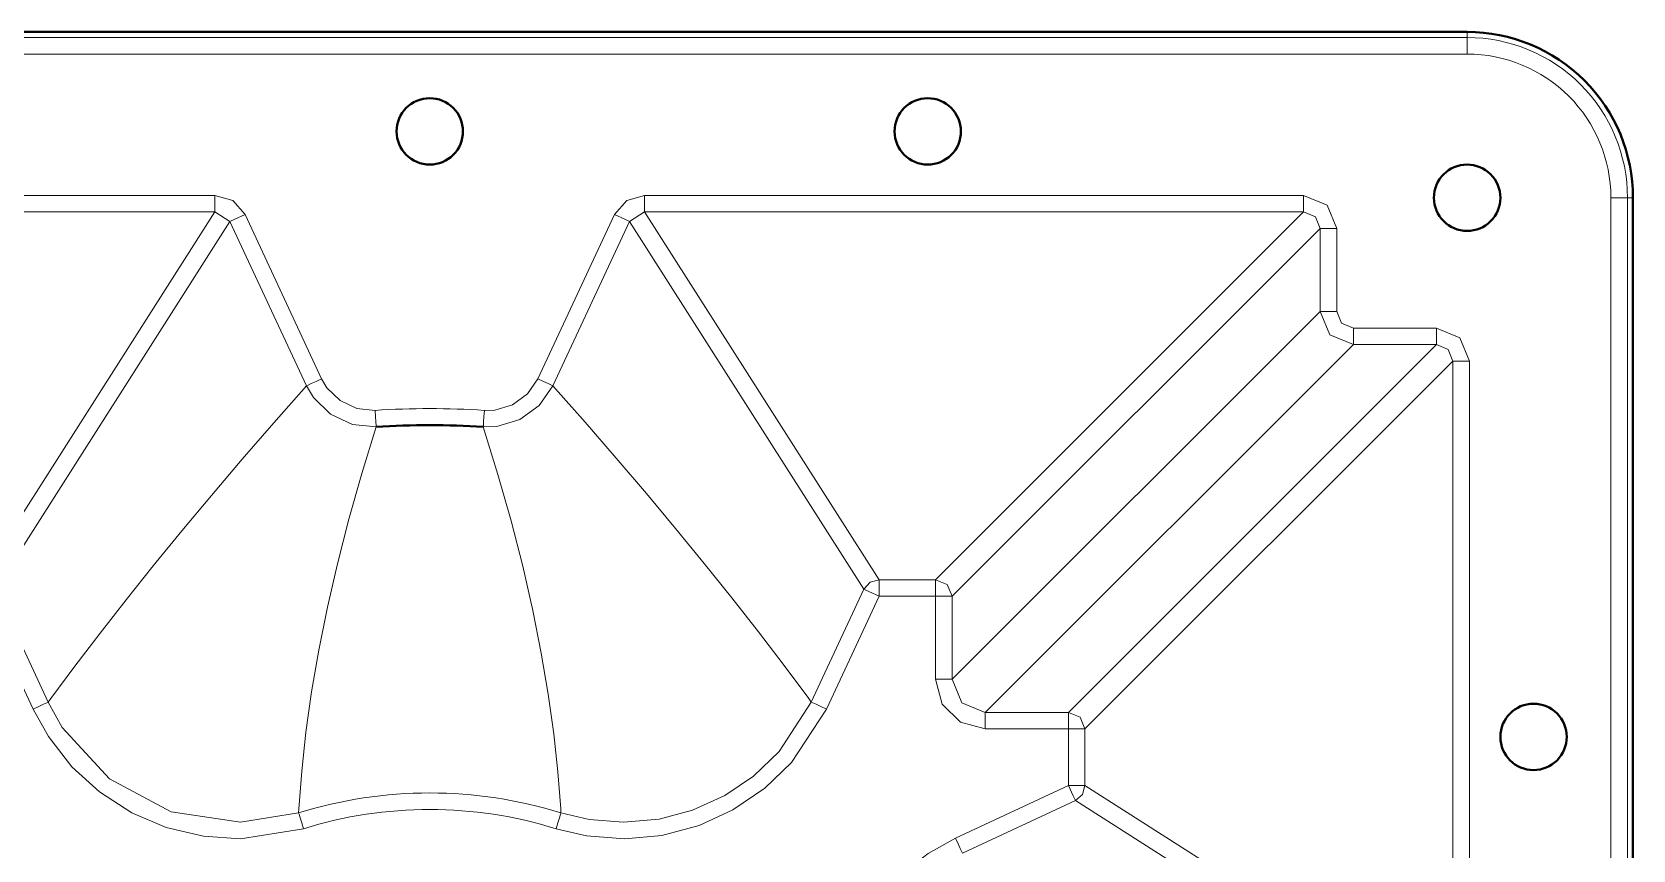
# Model space of a CAD drawing. Header units: millimetres. Extents: x 0 to 2941, y -405 to 1422.
# Drawn here: x 1175.1 to 1271.6, y 1226.4 to 1275.7 of the extents above; entities that cross this region are included whole.
import ezdxf

# ---------------------------------------------------------------- set-up
doc = ezdxf.new("R2010")
doc.units = ezdxf.units.MM
doc.layers.add('FINE', color=9, linetype='Continuous')
doc.layers.add('OUTLINE', color=7, linetype='Continuous')

msp = doc.modelspace()

# ---------------------------------------------------------------- linework, layer by layer
at = {"layer": 'FINE', "lineweight": 9}
for p, q in [((711.593, 1274.35), (1261.567, 1274.35)), ((1251.715, 1265.835), (1212.008, 1265.835)), ((1270.226, 715.717), (1270.226, 1265.691)), ((1271.558, 1265.691), (1271.226, 1265.691)), ((1146.418, 1264.837), (1186.126, 1264.837)), ((1186.126, 1264.837), (1172, 1242.665)), ((1186.126, 1264.837), (1187.03, 1264.26)), ((1192.553, 1254.779), (1187.935, 1264.682)), ((1211.103, 1264.26), (1212.008, 1264.837)), ((1226.133, 1242.665), (1212.008, 1264.837)), ((1212.008, 1264.837), (1251.715, 1264.837)), ((1251.715, 1264.837), (1229.543, 1242.665)), ((1172.905, 1242.089), (1187.03, 1264.26)), ((1187.03, 1264.26), (1191.648, 1254.357)), ((1206.485, 1254.357), (1211.103, 1264.26)), ((1211.103, 1264.26), (1225.228, 1242.089)), ((1230.541, 1241.667), (1252.713, 1263.838)), ((1252.713, 1263.838), (1252.713, 1258.833)), ((1253.711, 1258.833), (1253.711, 1263.838)), ((1252.713, 1258.833), (1230.541, 1236.661)), ((1254.71, 1257.835), (1259.715, 1257.835)), ((1254.71, 1256.837), (1232.538, 1234.665)), ((1260.713, 1255.839), (1238.541, 1233.667)), ((1260.713, 1216.131), (1260.713, 1255.839)), ((1261.711, 1255.839), (1261.711, 1216.131)), ((1226.133, 1242.665), (1229.543, 1242.665)), ((1175.173, 1234.862), (1172, 1241.667)), ((1222.055, 1235.285), (1225.228, 1242.089)), ((1226.133, 1241.667), (1222.96, 1234.862)), ((1229.543, 1241.667), (1226.133, 1241.667)), ((1229.543, 1236.661), (1229.543, 1241.667)), ((1230.541, 1241.667), (1230.541, 1236.661)), ((1176.078, 1235.285), (1176.235, 1235.5)), ((1221.898, 1235.5), (1222.055, 1235.285)), ((1238.541, 1233.667), (1238.541, 1230.257)), ((1238.541, 1230.257), (1260.713, 1216.131)), ((1191.178, 1228.859), (1191.163, 1228.611)), ((1206.97, 1228.611), (1206.955, 1228.859)), ((1237.965, 1229.352), (1231.161, 1226.179)), ((1260.137, 1215.227), (1237.965, 1229.352))]:
    msp.add_line(p, q, dxfattribs=at)
for points in [[(1261.567, 1275.682), (1261.567, 1275.35), (711.593, 1275.35)], [(1261.567, 1275.35), (1261.567, 1275.054), (1261.567, 1274.35)], [(1186.126, 1265.835), (1146.418, 1265.835), (1145.006, 1265.251), (1144.422, 1263.838)], [(1186.126, 1265.835), (1186.126, 1265.149), (1186.126, 1264.837)], [(1187.935, 1264.682), (1187.198, 1265.523), (1186.126, 1265.835)], [(1212.008, 1265.835), (1210.935, 1265.523), (1210.198, 1264.682)], [(1212.008, 1265.835), (1212.008, 1265.149), (1212.008, 1264.837)], [(1251.715, 1265.835), (1251.715, 1265.149), (1251.715, 1264.837)], [(1253.711, 1263.838), (1253.127, 1265.251), (1251.715, 1265.835)], [(1271.226, 1265.691), (1270.93, 1265.691), (1270.226, 1265.691)], [(1271.226, 1265.691), (1271.226, 715.717), (1271.235, 715.699)], [(1187.935, 1264.682), (1187.313, 1264.392), (1187.03, 1264.26)], [(1210.198, 1264.682), (1205.58, 1254.779), (1204.947, 1253.863), (1204.046, 1253.209), (1202.98, 1252.89), (1202.357, 1252.872)], [(1210.198, 1264.682), (1210.82, 1264.392), (1211.103, 1264.26)], [(1251.715, 1264.837), (1252.422, 1264.546), (1252.713, 1263.838)], [(1253.711, 1263.838), (1253.025, 1263.838), (1252.713, 1263.838)], [(1253.711, 1258.833), (1253.025, 1258.833), (1252.713, 1258.833)], [(1252.713, 1258.833), (1253.299, 1257.423), (1254.71, 1256.837)], [(1254.71, 1257.835), (1254.004, 1258.128), (1253.711, 1258.833)], [(1254.71, 1257.835), (1254.71, 1257.149), (1254.71, 1256.837)], [(1259.715, 1257.835), (1259.715, 1257.149), (1259.715, 1256.837)], [(1259.715, 1257.835), (1261.127, 1257.251), (1261.711, 1255.839)], [(1237.543, 1234.665), (1259.715, 1256.837), (1254.71, 1256.837)], [(1260.713, 1255.839), (1260.422, 1256.546), (1259.715, 1256.837)], [(1261.711, 1255.839), (1261.025, 1255.839), (1260.713, 1255.839)], [(1191.648, 1254.357), (1189.676, 1252.124), (1187.766, 1249.923), (1185.917, 1247.751), (1184.131, 1245.61), (1182.407, 1243.499), (1180.774, 1241.455), (1179.202, 1239.441), (1177.689, 1237.455), (1176.235, 1235.5)], [(1192.553, 1254.779), (1192.218, 1254.623), (1191.931, 1254.488), (1191.732, 1254.395), (1191.648, 1254.357)], [(1191.648, 1254.357), (1192.059, 1253.657), (1193.091, 1252.642), (1194.402, 1252.025), (1195.842, 1251.876)], [(1195.776, 1252.872), (1194.669, 1252.986), (1193.662, 1253.46), (1192.869, 1254.241), (1192.553, 1254.779)], [(1202.291, 1251.876), (1203.102, 1251.899), (1204.489, 1252.315), (1205.661, 1253.166), (1206.485, 1254.357)], [(1205.58, 1254.779), (1205.915, 1254.623), (1206.202, 1254.488), (1206.402, 1254.395), (1206.485, 1254.357)], [(1221.898, 1235.5), (1220.418, 1237.491), (1218.876, 1239.513), (1217.271, 1241.566), (1215.605, 1243.648), (1213.876, 1245.761), (1212.118, 1247.866), (1210.3, 1250.001), (1208.423, 1252.164), (1206.485, 1254.357)], [(1195.776, 1252.872), (1195.801, 1252.504), (1195.822, 1252.187), (1195.836, 1251.968), (1195.842, 1251.876)], [(1202.357, 1252.872), (1202.332, 1252.504), (1202.311, 1252.187), (1202.297, 1251.968), (1202.291, 1251.876)], [(1191.178, 1228.859), (1191.351, 1231.121), (1191.608, 1233.469), (1191.951, 1235.901), (1192.382, 1238.413), (1192.902, 1241.003), (1193.503, 1243.619), (1194.193, 1246.305), (1194.972, 1249.058), (1195.842, 1251.876)], [(1202.291, 1251.876), (1203.176, 1249.007), (1203.967, 1246.206), (1204.665, 1243.474), (1205.271, 1240.815), (1205.785, 1238.231), (1206.203, 1235.768), (1206.536, 1233.384), (1206.786, 1231.08), (1206.955, 1228.859)], [(1172, 1242.665), (1172.537, 1242.508), (1172.905, 1242.089), (1176.078, 1235.285)], [(1225.228, 1242.089), (1225.597, 1242.508), (1226.133, 1242.665)], [(1226.133, 1242.665), (1226.133, 1242.353), (1226.133, 1241.667)], [(1229.543, 1242.665), (1229.543, 1242.353), (1229.543, 1241.667)], [(1229.543, 1242.665), (1230.248, 1242.371), (1230.541, 1241.667)], [(1225.228, 1242.089), (1225.51, 1241.957), (1226.133, 1241.667)], [(1229.543, 1241.667), (1230.229, 1241.667), (1230.541, 1241.667)], [(1229.543, 1236.661), (1230.229, 1236.661), (1230.541, 1236.661)], [(1232.538, 1233.667), (1231.04, 1234.068), (1229.944, 1235.164), (1229.543, 1236.661)], [(1230.541, 1236.661), (1231.124, 1235.248), (1232.538, 1234.665)], [(1176.078, 1235.285), (1175.995, 1235.246), (1175.795, 1235.153), (1175.508, 1235.019), (1175.173, 1234.862)], [(1191.46, 1227.657), (1187.672, 1227.049), (1185.428, 1227.197), (1183.177, 1227.736), (1181.11, 1228.618), (1179.166, 1229.87), (1177.508, 1231.388), (1176.088, 1233.213), (1175.173, 1234.862)], [(1176.078, 1235.285), (1176.925, 1233.756), (1179.776, 1230.66), (1183.492, 1228.682), (1187.655, 1228.047), (1191.163, 1228.61)], [(1222.96, 1234.862), (1220.863, 1231.651), (1219.244, 1230.09), (1217.332, 1228.787), (1215.288, 1227.851), (1213.053, 1227.254), (1210.816, 1227.047), (1208.51, 1227.224), (1206.674, 1227.657)], [(1206.97, 1228.61), (1208.671, 1228.209), (1210.746, 1228.045), (1212.88, 1228.236), (1214.892, 1228.768), (1216.842, 1229.656), (1218.566, 1230.825), (1220.113, 1232.31), (1222.055, 1235.284)], [(1222.055, 1235.285), (1222.138, 1235.246), (1222.338, 1235.153), (1222.625, 1235.019), (1222.96, 1234.862)], [(1232.538, 1233.667), (1232.538, 1234.353), (1232.538, 1234.665)], [(1232.538, 1234.665), (1237.543, 1234.665), (1238.248, 1234.372), (1238.541, 1233.667)], [(1237.543, 1233.667), (1237.543, 1234.353), (1237.543, 1234.665)], [(1230.739, 1227.084), (1237.543, 1230.257), (1237.543, 1233.667), (1232.538, 1233.667)], [(1237.543, 1233.667), (1238.229, 1233.667), (1238.541, 1233.667)], [(1237.543, 1230.257), (1237.833, 1229.635), (1237.965, 1229.352)], [(1237.543, 1230.257), (1238.229, 1230.257), (1238.541, 1230.257)], [(1238.541, 1230.257), (1238.384, 1229.72), (1237.965, 1229.352)], [(1191.163, 1228.611), (1191.19, 1228.523), (1191.256, 1228.313), (1191.35, 1228.01), (1191.46, 1227.657)], [(1206.97, 1228.611), (1206.943, 1228.523), (1206.877, 1228.313), (1206.783, 1228.01), (1206.674, 1227.657)], [(1223.533, 1210.797), (1222.925, 1214.585), (1223.073, 1216.829), (1223.612, 1219.079), (1224.494, 1221.147), (1225.747, 1223.091), (1227.264, 1224.749), (1229.089, 1226.169), (1230.739, 1227.084)], [(1230.739, 1227.084), (1230.895, 1226.749), (1231.029, 1226.462), (1231.122, 1226.262), (1231.161, 1226.179)]]:
    msp.add_lwpolyline(points, dxfattribs=at)
for points in [[(1271.226, 1265.691, 0.414221), (1261.567, 1275.35)], [(1270.226, 1265.691, 0.414216), (1261.567, 1274.35)], [(1202.357, 1252.872, 0.033059), (1195.776, 1252.872)], [(1206.97, 1228.611, 0.151877), (1191.163, 1228.611)], [(1206.674, 1227.657, 0.151881), (1191.46, 1227.657)]]:
    msp.add_lwpolyline(points, format="xyb", dxfattribs=at)
at = {"layer": 'OUTLINE', "lineweight": 40}
for p, q in [((131.567, 1275.682), (1261.567, 1275.682)), ((1271.558, 1265.691), (1271.558, 135.691))]:
    msp.add_line(p, q, dxfattribs=at)
for points in [[(1271.558, 1265.691, 0.414221), (1261.567, 1275.682)], [(1202.291, 1251.876, 0.033095), (1195.842, 1251.876)]]:
    msp.add_lwpolyline(points, format="xyb", dxfattribs=at)
for points in [[(1197.067, 1269.691, 0.414176), (1199.067, 1267.69, 0.414251), (1201.067, 1269.691, 0.414226), (1199.067, 1271.691, 0.414201)], [(1231.067, 1269.691, 0.414226), (1229.067, 1271.691, 0.414188), (1227.067, 1269.691, 0.414188), (1229.067, 1267.69, 0.414251)], [(1259.567, 1265.691, 0.414176), (1261.567, 1263.69, 0.414239), (1263.567, 1265.691, 0.414239), (1261.567, 1267.69, 0.414201)], [(1263.567, 1233.191, 0.414176), (1265.567, 1231.19, 0.414251), (1267.567, 1233.191, 0.414226), (1265.567, 1235.19, 0.414201)]]:
    msp.add_lwpolyline(points, format="xyb", close=True, dxfattribs=at)

doc.saveas('drawing.dxf')
